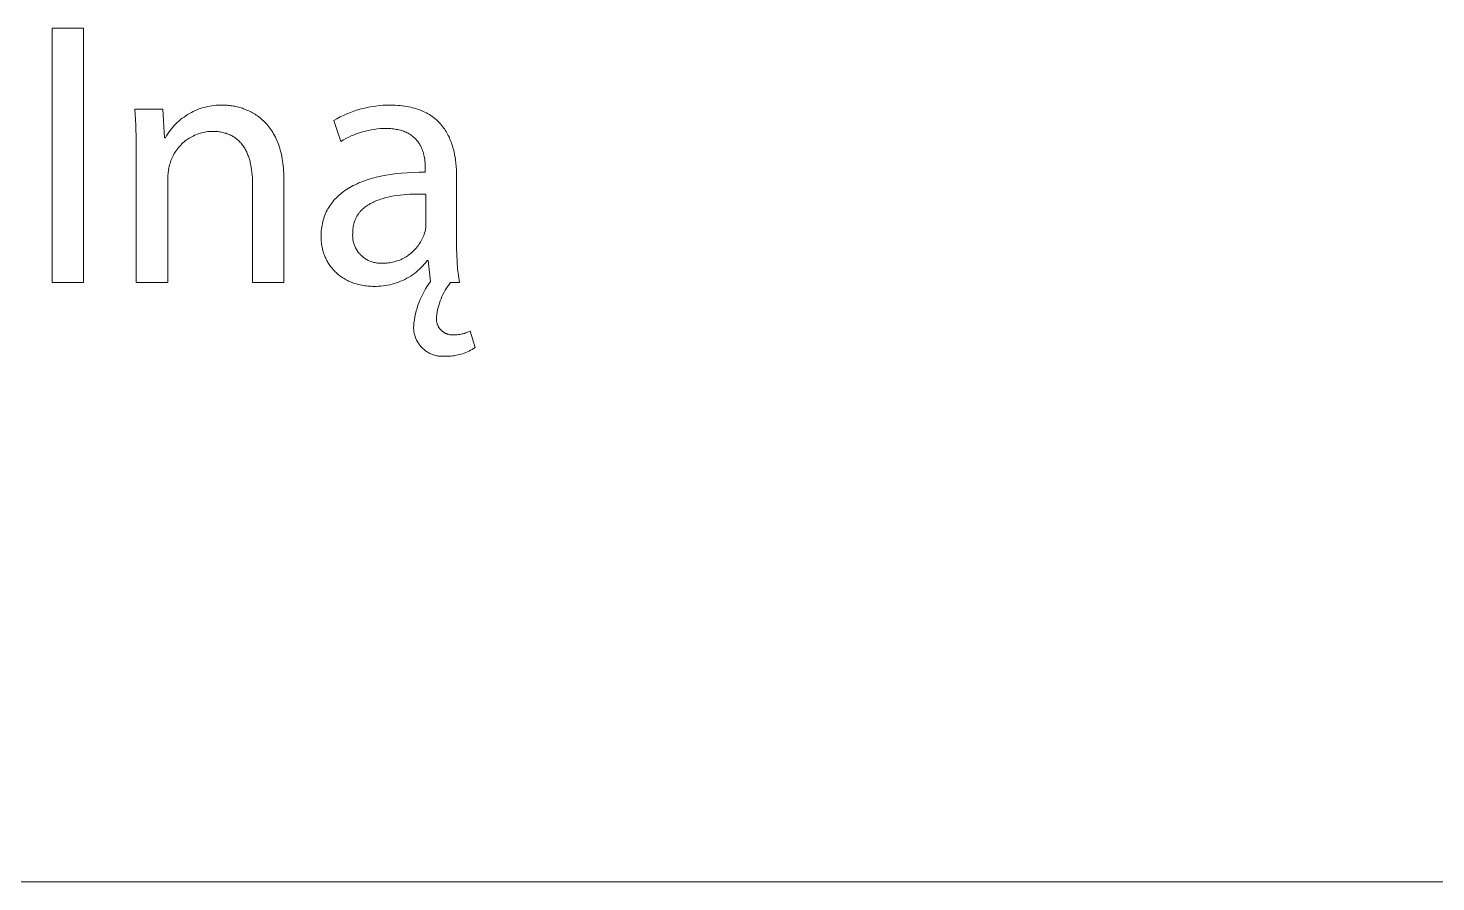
# Model space of a CAD drawing. Header units: millimetres. Extents: x 1102 to 5170, y 19 to 2862.
# Drawn here: x 4831.4 to 4991.4, y 19.5 to 116.6 of the extents above; entities that cross this region are included whole.
import ezdxf

# ---------------------------------------------------------------- set-up
doc = ezdxf.new("R2010")
doc.units = ezdxf.units.MM
doc.header["$MEASUREMENT"] = 0
doc.layers.add('Domyślny', color=7, linetype='Continuous', true_color=0x000000)

msp = doc.modelspace()

# ---------------------------------------------------------------- linework, layer by layer
at = {"layer": 'Domyślny', "color": 18, "lineweight": 15, "true_color": 0x000000}
for p, q in [((4834.1, 116.58), (4837.67, 116.58)), ((4834.1, 87.65), (4834.1, 116.58)), ((4837.67, 116.58), (4837.67, 87.65)), ((4843.61, 105.59), (4843.51, 107.37)), ((4843.51, 107.37), (4846.69, 107.37)), ((4846.69, 107.37), (4846.9, 104.11)), ((4850.38, 107.2), (4850.61, 107.3)), ((4850.61, 107.3), (4850.84, 107.39)), ((4850.84, 107.39), (4851.07, 107.47)), ((4851.07, 107.47), (4851.3, 107.54)), ((4851.3, 107.54), (4851.54, 107.6)), ((4851.54, 107.6), (4851.78, 107.66)), ((4851.78, 107.66), (4852.02, 107.71)), ((4852.02, 107.71), (4852.27, 107.75)), ((4852.27, 107.75), (4852.51, 107.78)), ((4852.51, 107.78), (4852.76, 107.8)), ((4852.76, 107.8), (4853, 107.82)), ((4853, 107.82), (4853.25, 107.82)), ((4853.25, 107.82), (4853.5, 107.82)), ((4853.5, 107.82), (4853.62, 107.82)), ((4853.62, 107.82), (4853.76, 107.81)), ((4853.76, 107.81), (4853.89, 107.81)), ((4853.89, 107.81), (4854.02, 107.8)), ((4854.02, 107.8), (4854.16, 107.79)), ((4854.16, 107.79), (4854.3, 107.77)), ((4854.3, 107.77), (4854.44, 107.76)), ((4854.44, 107.76), (4854.58, 107.74)), ((4854.58, 107.74), (4854.72, 107.71)), ((4854.72, 107.71), (4854.87, 107.69)), ((4854.87, 107.69), (4855.01, 107.66)), ((4855.01, 107.66), (4855.15, 107.62)), ((4855.15, 107.62), (4855.3, 107.59)), ((4855.3, 107.59), (4855.44, 107.55)), ((4855.44, 107.55), (4855.59, 107.5)), ((4855.59, 107.5), (4855.74, 107.46)), ((4855.74, 107.46), (4855.88, 107.41)), ((4855.88, 107.41), (4856.03, 107.35)), ((4856.03, 107.35), (4856.18, 107.3)), ((4856.18, 107.3), (4856.32, 107.23)), ((4856.32, 107.23), (4856.47, 107.17)), ((4868.42, 107.14), (4868.82, 107.27)), ((4868.82, 107.27), (4869.23, 107.39)), ((4869.23, 107.39), (4869.64, 107.49)), ((4869.64, 107.49), (4870.06, 107.58)), ((4870.06, 107.58), (4870.48, 107.66)), ((4870.48, 107.66), (4870.9, 107.72)), ((4870.9, 107.72), (4871.32, 107.77)), ((4871.32, 107.77), (4871.74, 107.8)), ((4871.74, 107.8), (4872.17, 107.81)), ((4872.17, 107.81), (4872.59, 107.82)), ((4872.59, 107.82), (4872.87, 107.81)), ((4872.87, 107.81), (4873.14, 107.8)), ((4873.14, 107.8), (4873.41, 107.79)), ((4873.41, 107.79), (4873.67, 107.77)), ((4873.67, 107.77), (4873.92, 107.74)), ((4873.92, 107.74), (4874.17, 107.71)), ((4874.17, 107.71), (4874.41, 107.67)), ((4874.41, 107.67), (4874.64, 107.63)), ((4874.64, 107.63), (4874.87, 107.58)), ((4874.87, 107.58), (4875.09, 107.53)), ((4875.09, 107.53), (4875.31, 107.47)), ((4875.31, 107.47), (4875.52, 107.41)), ((4875.52, 107.41), (4875.72, 107.34)), ((4875.72, 107.34), (4875.92, 107.27)), ((4875.92, 107.27), (4876.12, 107.19)), ((4847.99, 105.5), (4848.16, 105.68)), ((4848.16, 105.68), (4848.34, 105.85)), ((4848.34, 105.85), (4848.52, 106.01)), ((4848.52, 106.01), (4848.71, 106.17)), ((4848.71, 106.17), (4848.9, 106.33)), ((4848.9, 106.33), (4849.1, 106.47)), ((4849.1, 106.47), (4849.3, 106.61)), ((4849.3, 106.61), (4849.51, 106.75)), ((4849.51, 106.75), (4849.72, 106.87)), ((4849.72, 106.87), (4849.94, 106.99)), ((4849.94, 106.99), (4850.16, 107.1)), ((4850.16, 107.1), (4850.38, 107.2)), ((4856.47, 107.17), (4856.61, 107.1)), ((4856.61, 107.1), (4856.76, 107.02)), ((4856.76, 107.02), (4856.9, 106.94)), ((4856.9, 106.94), (4857.04, 106.86)), ((4857.04, 106.86), (4857.18, 106.78)), ((4857.18, 106.78), (4857.32, 106.68)), ((4857.32, 106.68), (4857.46, 106.59)), ((4857.46, 106.59), (4857.6, 106.49)), ((4857.6, 106.49), (4857.74, 106.38)), ((4857.74, 106.38), (4857.87, 106.27)), ((4857.87, 106.27), (4858, 106.16)), ((4858, 106.16), (4858.13, 106.04)), ((4858.13, 106.04), (4858.26, 105.91)), ((4858.26, 105.91), (4858.39, 105.78)), ((4858.39, 105.78), (4858.51, 105.65)), ((4858.51, 105.65), (4858.63, 105.51)), ((4866.12, 106.07), (4866.48, 106.28)), ((4866.93, 103.7), (4866.12, 106.07)), ((4866.48, 106.28), (4866.86, 106.48)), ((4866.86, 106.48), (4867.24, 106.66)), ((4867.24, 106.66), (4867.63, 106.84)), ((4867.63, 106.84), (4868.02, 107)), ((4868.02, 107), (4868.42, 107.14)), ((4876.12, 107.19), (4876.3, 107.11)), ((4876.3, 107.11), (4876.49, 107.02)), ((4876.49, 107.02), (4876.66, 106.93)), ((4876.66, 106.93), (4876.83, 106.84)), ((4876.83, 106.84), (4877, 106.74)), ((4877, 106.74), (4877.16, 106.64)), ((4877.16, 106.64), (4877.31, 106.53)), ((4877.31, 106.53), (4877.47, 106.42)), ((4877.47, 106.42), (4877.61, 106.3)), ((4877.61, 106.3), (4877.75, 106.19)), ((4877.75, 106.19), (4877.89, 106.06)), ((4877.89, 106.06), (4878.02, 105.94)), ((4878.02, 105.94), (4878.14, 105.81)), ((4878.14, 105.81), (4878.26, 105.68)), ((4878.26, 105.68), (4878.38, 105.54)), ((4843.67, 103.81), (4843.61, 105.59)), ((4846.9, 104.11), (4846.98, 104.11)), ((4846.98, 104.11), (4847.1, 104.32)), ((4847.1, 104.32), (4847.23, 104.53)), ((4847.23, 104.53), (4847.37, 104.73)), ((4847.37, 104.73), (4847.52, 104.93)), ((4847.52, 104.93), (4847.67, 105.13)), ((4847.67, 105.13), (4847.83, 105.32)), ((4847.83, 105.32), (4847.99, 105.5)), ((4849.68, 104.05), (4849.53, 103.96)), ((4849.83, 104.15), (4849.68, 104.05)), ((4849.98, 104.23), (4849.83, 104.15)), ((4850.13, 104.31), (4849.98, 104.23)), ((4850.29, 104.39), (4850.13, 104.31)), ((4850.45, 104.46), (4850.29, 104.39)), ((4850.62, 104.52), (4850.45, 104.46)), ((4850.78, 104.58), (4850.62, 104.52)), ((4850.95, 104.63), (4850.78, 104.58)), ((4851.12, 104.68), (4850.95, 104.63)), ((4851.29, 104.72), (4851.12, 104.68)), ((4851.46, 104.75), (4851.29, 104.72)), ((4851.63, 104.78), (4851.46, 104.75)), ((4851.81, 104.81), (4851.63, 104.78)), ((4851.98, 104.82), (4851.81, 104.81)), ((4852.15, 104.83), (4851.98, 104.82)), ((4852.33, 104.84), (4852.15, 104.83)), ((4852.49, 104.84), (4852.33, 104.84)), ((4852.64, 104.83), (4852.49, 104.84)), ((4852.79, 104.82), (4852.64, 104.83)), ((4852.93, 104.81), (4852.79, 104.82)), ((4853.08, 104.79), (4852.93, 104.81)), ((4853.22, 104.77), (4853.08, 104.79)), ((4853.36, 104.75), (4853.22, 104.77)), ((4853.49, 104.72), (4853.36, 104.75)), ((4853.62, 104.69), (4853.49, 104.72)), ((4853.75, 104.65), (4853.62, 104.69)), ((4853.88, 104.62), (4853.75, 104.65)), ((4854, 104.57), (4853.88, 104.62)), ((4854.12, 104.53), (4854, 104.57)), ((4854.23, 104.48), (4854.12, 104.53)), ((4854.35, 104.43), (4854.23, 104.48)), ((4854.46, 104.38), (4854.35, 104.43)), ((4854.57, 104.32), (4854.46, 104.38)), ((4854.67, 104.26), (4854.57, 104.32)), ((4854.77, 104.2), (4854.67, 104.26)), ((4854.87, 104.13), (4854.77, 104.2)), ((4854.97, 104.06), (4854.87, 104.13)), ((4855.07, 103.99), (4854.97, 104.06)), ((4858.63, 105.51), (4858.75, 105.36)), ((4858.75, 105.36), (4858.86, 105.21)), ((4858.86, 105.21), (4858.98, 105.05)), ((4858.98, 105.05), (4859.09, 104.89)), ((4859.09, 104.89), (4859.19, 104.72)), ((4859.19, 104.72), (4859.29, 104.55)), ((4859.29, 104.55), (4859.39, 104.37)), ((4859.39, 104.37), (4859.49, 104.18)), ((4859.49, 104.18), (4859.58, 103.99)), ((4867.51, 104.03), (4867.22, 103.87)), ((4867.82, 104.19), (4867.51, 104.03)), ((4868.12, 104.33), (4867.82, 104.19)), ((4868.43, 104.46), (4868.12, 104.33)), ((4868.75, 104.58), (4868.43, 104.46)), ((4869.07, 104.69), (4868.75, 104.58)), ((4869.39, 104.79), (4869.07, 104.69)), ((4869.72, 104.88), (4869.39, 104.79)), ((4870.05, 104.95), (4869.72, 104.88)), ((4870.38, 105.02), (4870.05, 104.95)), ((4870.71, 105.07), (4870.38, 105.02)), ((4871.05, 105.12), (4870.71, 105.07)), ((4871.39, 105.15), (4871.05, 105.12)), ((4871.72, 105.17), (4871.39, 105.15)), ((4872.06, 105.17), (4871.72, 105.17)), ((4872.25, 105.17), (4872.06, 105.17)), ((4872.43, 105.16), (4872.25, 105.17)), ((4872.6, 105.15), (4872.43, 105.16)), ((4872.78, 105.14), (4872.6, 105.15)), ((4872.94, 105.12), (4872.78, 105.14)), ((4873.1, 105.1), (4872.94, 105.12)), ((4873.26, 105.07), (4873.1, 105.1)), ((4873.41, 105.04), (4873.26, 105.07)), ((4873.56, 105.01), (4873.41, 105.04)), ((4873.7, 104.97), (4873.56, 105.01)), ((4873.84, 104.93), (4873.7, 104.97)), ((4873.97, 104.89), (4873.84, 104.93)), ((4874.1, 104.85), (4873.97, 104.89)), ((4874.22, 104.8), (4874.1, 104.85)), ((4874.34, 104.74), (4874.22, 104.8)), ((4874.46, 104.69), (4874.34, 104.74)), ((4874.57, 104.63), (4874.46, 104.69)), ((4874.68, 104.57), (4874.57, 104.63)), ((4874.78, 104.51), (4874.68, 104.57)), ((4874.88, 104.44), (4874.78, 104.51)), ((4874.98, 104.37), (4874.88, 104.44)), ((4875.07, 104.3), (4874.98, 104.37)), ((4875.16, 104.23), (4875.07, 104.3)), ((4875.24, 104.16), (4875.16, 104.23)), ((4875.33, 104.08), (4875.24, 104.16)), ((4875.4, 104), (4875.33, 104.08)), ((4878.38, 105.54), (4878.49, 105.4)), ((4878.49, 105.4), (4878.6, 105.26)), ((4878.6, 105.26), (4878.7, 105.12)), ((4878.7, 105.12), (4878.8, 104.97)), ((4878.8, 104.97), (4878.89, 104.82)), ((4878.89, 104.82), (4878.98, 104.67)), ((4878.98, 104.67), (4879.07, 104.51)), ((4879.07, 104.51), (4879.15, 104.36)), ((4879.15, 104.36), (4879.23, 104.2)), ((4879.23, 104.2), (4879.3, 104.03)), ((4879.3, 104.03), (4879.37, 103.87)), ((4843.67, 102.02), (4843.67, 103.81)), ((4848.08, 102.46), (4847.99, 102.31)), ((4848.18, 102.6), (4848.08, 102.46)), ((4848.28, 102.75), (4848.18, 102.6)), ((4848.38, 102.89), (4848.28, 102.75)), ((4848.49, 103.02), (4848.38, 102.89)), ((4848.61, 103.15), (4848.49, 103.02)), ((4848.73, 103.28), (4848.61, 103.15)), ((4848.85, 103.41), (4848.73, 103.28)), ((4848.98, 103.53), (4848.85, 103.41)), ((4849.11, 103.64), (4848.98, 103.53)), ((4849.25, 103.75), (4849.11, 103.64)), ((4849.39, 103.86), (4849.25, 103.75)), ((4849.53, 103.96), (4849.39, 103.86)), ((4855.16, 103.91), (4855.07, 103.99)), ((4855.25, 103.84), (4855.16, 103.91)), ((4855.33, 103.75), (4855.25, 103.84)), ((4855.42, 103.67), (4855.33, 103.75)), ((4855.5, 103.59), (4855.42, 103.67)), ((4855.58, 103.5), (4855.5, 103.59)), ((4855.65, 103.41), (4855.58, 103.5)), ((4855.73, 103.31), (4855.65, 103.41)), ((4855.8, 103.22), (4855.73, 103.31)), ((4855.87, 103.12), (4855.8, 103.22)), ((4855.93, 103.02), (4855.87, 103.12)), ((4856, 102.92), (4855.93, 103.02)), ((4856.06, 102.81), (4856, 102.92)), ((4856.12, 102.71), (4856.06, 102.81)), ((4856.17, 102.6), (4856.12, 102.71)), ((4856.23, 102.48), (4856.17, 102.6)), ((4856.28, 102.37), (4856.23, 102.48)), ((4859.58, 103.99), (4859.67, 103.79)), ((4859.67, 103.79), (4859.75, 103.59)), ((4859.75, 103.59), (4859.84, 103.38)), ((4859.84, 103.38), (4859.91, 103.16)), ((4859.91, 103.16), (4859.98, 102.94)), ((4859.98, 102.94), (4860.05, 102.71)), ((4860.05, 102.71), (4860.11, 102.48)), ((4860.11, 102.48), (4860.17, 102.24)), ((4867.22, 103.87), (4866.93, 103.7)), ((4875.48, 103.92), (4875.4, 104)), ((4875.55, 103.84), (4875.48, 103.92)), ((4875.62, 103.76), (4875.55, 103.84)), ((4875.68, 103.67), (4875.62, 103.76)), ((4875.75, 103.59), (4875.68, 103.67)), ((4875.81, 103.5), (4875.75, 103.59)), ((4875.86, 103.41), (4875.81, 103.5)), ((4875.92, 103.32), (4875.86, 103.41)), ((4875.97, 103.23), (4875.92, 103.32)), ((4876.01, 103.14), (4875.97, 103.23)), ((4876.06, 103.05), (4876.01, 103.14)), ((4876.1, 102.95), (4876.06, 103.05)), ((4876.14, 102.86), (4876.1, 102.95)), ((4876.18, 102.77), (4876.14, 102.86)), ((4876.21, 102.67), (4876.18, 102.77)), ((4876.25, 102.58), (4876.21, 102.67)), ((4876.28, 102.48), (4876.25, 102.58)), ((4876.31, 102.39), (4876.28, 102.48)), ((4879.37, 103.87), (4879.44, 103.7)), ((4879.44, 103.7), (4879.5, 103.54)), ((4879.5, 103.54), (4879.56, 103.37)), ((4879.56, 103.37), (4879.61, 103.2)), ((4879.61, 103.2), (4879.67, 103.02)), ((4879.67, 103.02), (4879.71, 102.85)), ((4879.71, 102.85), (4879.76, 102.67)), ((4879.76, 102.67), (4879.8, 102.49)), ((4879.8, 102.49), (4879.84, 102.32)), ((4843.67, 87.65), (4843.67, 102.02)), ((4847.42, 100.85), (4847.38, 100.69)), ((4847.46, 101.02), (4847.42, 100.85)), ((4847.51, 101.18), (4847.46, 101.02)), ((4847.56, 101.35), (4847.51, 101.18)), ((4847.62, 101.51), (4847.56, 101.35)), ((4847.68, 101.68), (4847.62, 101.51)), ((4847.75, 101.84), (4847.68, 101.68)), ((4847.82, 102), (4847.75, 101.84)), ((4847.9, 102.15), (4847.82, 102)), ((4847.99, 102.31), (4847.9, 102.15)), ((4856.33, 102.26), (4856.28, 102.37)), ((4856.37, 102.14), (4856.33, 102.26)), ((4856.42, 102.02), (4856.37, 102.14)), ((4856.46, 101.9), (4856.42, 102.02)), ((4856.5, 101.78), (4856.46, 101.9)), ((4856.54, 101.65), (4856.5, 101.78)), ((4856.58, 101.52), (4856.54, 101.65)), ((4856.61, 101.4), (4856.58, 101.52)), ((4856.64, 101.27), (4856.61, 101.4)), ((4856.7, 101), (4856.64, 101.27)), ((4856.75, 100.73), (4856.7, 101)), ((4860.17, 102.24), (4860.22, 101.99)), ((4860.22, 101.99), (4860.27, 101.73)), ((4860.27, 101.73), (4860.31, 101.47)), ((4860.31, 101.47), (4860.35, 101.2)), ((4860.35, 101.2), (4860.38, 100.92)), ((4860.38, 100.92), (4860.41, 100.64)), ((4876.33, 102.29), (4876.31, 102.39)), ((4876.36, 102.2), (4876.33, 102.29)), ((4876.38, 102.1), (4876.36, 102.2)), ((4876.4, 102.01), (4876.38, 102.1)), ((4876.44, 101.82), (4876.4, 102.01)), ((4876.46, 101.63), (4876.44, 101.82)), ((4876.49, 101.45), (4876.46, 101.63)), ((4876.51, 101.27), (4876.49, 101.45)), ((4876.52, 101.1), (4876.51, 101.27)), ((4876.53, 100.93), (4876.52, 101.1)), ((4876.53, 100.76), (4876.53, 100.93)), ((4879.84, 102.32), (4879.87, 102.14)), ((4879.87, 102.14), (4879.91, 101.96)), ((4879.91, 101.96), (4879.96, 101.59)), ((4879.96, 101.59), (4880.01, 101.22)), ((4880.01, 101.22), (4880.04, 100.85)), ((4880.04, 100.85), (4880.06, 100.48)), ((4847.29, 100.01), (4847.28, 99.84)), ((4847.28, 99.84), (4847.28, 99.67)), ((4847.28, 99.67), (4847.28, 99.5)), ((4847.28, 99.5), (4847.28, 87.65)), ((4847.3, 100.18), (4847.29, 100.01)), ((4847.32, 100.35), (4847.3, 100.18)), ((4847.35, 100.52), (4847.32, 100.35)), ((4847.38, 100.69), (4847.35, 100.52)), ((4856.79, 100.46), (4856.75, 100.73)), ((4856.82, 100.18), (4856.79, 100.46)), ((4856.85, 99.89), (4856.82, 100.18)), ((4856.87, 99.6), (4856.85, 99.89)), ((4856.88, 99.31), (4856.87, 99.6)), ((4856.88, 99.01), (4856.88, 99.31)), ((4860.41, 100.64), (4860.43, 100.35)), ((4860.43, 100.35), (4860.45, 100.05)), ((4860.45, 100.05), (4860.46, 99.75)), ((4860.46, 99.75), (4860.46, 99.43)), ((4860.46, 99.43), (4860.46, 87.65)), ((4869.44, 99.15), (4869.68, 99.24)), ((4869.68, 99.24), (4869.92, 99.32)), ((4869.92, 99.32), (4870.16, 99.4)), ((4870.16, 99.4), (4870.42, 99.48)), ((4870.42, 99.48), (4870.67, 99.55)), ((4870.67, 99.55), (4870.93, 99.62)), ((4870.93, 99.62), (4871.47, 99.74)), ((4871.47, 99.74), (4872.04, 99.85)), ((4872.04, 99.85), (4872.62, 99.95)), ((4872.62, 99.95), (4873.22, 100.03)), ((4873.22, 100.03), (4873.84, 100.09)), ((4873.84, 100.09), (4874.48, 100.14)), ((4874.48, 100.14), (4875.15, 100.18)), ((4875.15, 100.18), (4875.83, 100.2)), ((4875.83, 100.2), (4876.53, 100.2)), ((4876.53, 100.61), (4876.53, 100.76)), ((4876.53, 100.2), (4876.53, 100.61)), ((4880.06, 100.48), (4880.08, 100.11)), ((4880.08, 100.11), (4880.08, 99.74)), ((4880.08, 99.74), (4880.08, 92.37)), ((4856.88, 87.65), (4856.88, 99.01)), ((4866.72, 97.57), (4866.88, 97.71)), ((4866.88, 97.71), (4867.05, 97.84)), ((4867.05, 97.84), (4867.21, 97.97)), ((4867.21, 97.97), (4867.39, 98.1)), ((4867.39, 98.1), (4867.57, 98.22)), ((4867.57, 98.22), (4867.76, 98.34)), ((4867.76, 98.34), (4867.95, 98.45)), ((4867.95, 98.45), (4868.14, 98.56)), ((4868.14, 98.56), (4868.35, 98.67)), ((4868.35, 98.67), (4868.56, 98.77)), ((4868.56, 98.77), (4868.77, 98.87)), ((4868.77, 98.87), (4868.99, 98.97)), ((4868.99, 98.97), (4869.21, 99.06)), ((4869.21, 99.06), (4869.44, 99.15)), ((4874.03, 97.63), (4873.67, 97.59)), ((4874.4, 97.66), (4874.03, 97.63)), ((4874.77, 97.68), (4874.4, 97.66)), ((4875.14, 97.7), (4874.77, 97.68)), ((4875.88, 97.71), (4875.14, 97.7)), ((4876.61, 97.71), (4875.88, 97.71)), ((4876.61, 94.3), (4876.61, 97.71)), ((4865.37, 95.86), (4865.46, 96.03)), ((4865.46, 96.03), (4865.56, 96.2)), ((4865.56, 96.2), (4865.67, 96.37)), ((4865.67, 96.37), (4865.78, 96.53)), ((4865.78, 96.53), (4865.9, 96.69)), ((4865.9, 96.69), (4866.02, 96.84)), ((4866.02, 96.84), (4866.15, 97)), ((4866.15, 97), (4866.29, 97.15)), ((4866.29, 97.15), (4866.43, 97.29)), ((4866.43, 97.29), (4866.57, 97.43)), ((4866.57, 97.43), (4866.72, 97.57)), ((4869.48, 96.06), (4869.43, 96.02)), ((4869.54, 96.11), (4869.48, 96.06)), ((4869.59, 96.16), (4869.54, 96.11)), ((4869.65, 96.21), (4869.59, 96.16)), ((4869.77, 96.3), (4869.65, 96.21)), ((4869.89, 96.38), (4869.77, 96.3)), ((4870.01, 96.46), (4869.89, 96.38)), ((4870.14, 96.54), (4870.01, 96.46)), ((4870.28, 96.62), (4870.14, 96.54)), ((4870.41, 96.69), (4870.28, 96.62)), ((4870.55, 96.76), (4870.41, 96.69)), ((4870.69, 96.83), (4870.55, 96.76)), ((4870.84, 96.9), (4870.69, 96.83)), ((4870.99, 96.96), (4870.84, 96.9)), ((4871.14, 97.02), (4870.99, 96.96)), ((4871.29, 97.07), (4871.14, 97.02)), ((4871.45, 97.12), (4871.29, 97.07)), ((4871.61, 97.18), (4871.45, 97.12)), ((4871.77, 97.22), (4871.61, 97.18)), ((4871.93, 97.27), (4871.77, 97.22)), ((4872.26, 97.35), (4871.93, 97.27)), ((4872.6, 97.42), (4872.26, 97.35)), ((4872.95, 97.49), (4872.6, 97.42)), ((4873.31, 97.54), (4872.95, 97.49)), ((4873.67, 97.59), (4873.31, 97.54)), ((4864.83, 94.36), (4864.88, 94.55)), ((4864.88, 94.55), (4864.93, 94.75)), ((4864.93, 94.75), (4864.99, 94.94)), ((4864.99, 94.94), (4865.05, 95.13)), ((4865.05, 95.13), (4865.12, 95.32)), ((4865.12, 95.32), (4865.2, 95.5)), ((4865.2, 95.5), (4865.28, 95.68)), ((4865.28, 95.68), (4865.37, 95.86)), ((4868.44, 94.42), (4868.41, 94.35)), ((4868.46, 94.5), (4868.44, 94.42)), ((4868.48, 94.57), (4868.46, 94.5)), ((4868.51, 94.64), (4868.48, 94.57)), ((4868.53, 94.71), (4868.51, 94.64)), ((4868.56, 94.78), (4868.53, 94.71)), ((4868.59, 94.85), (4868.56, 94.78)), ((4868.62, 94.92), (4868.59, 94.85)), ((4868.65, 94.98), (4868.62, 94.92)), ((4868.68, 95.05), (4868.65, 94.98)), ((4868.72, 95.11), (4868.68, 95.05)), ((4868.75, 95.18), (4868.72, 95.11)), ((4868.79, 95.24), (4868.75, 95.18)), ((4868.83, 95.3), (4868.79, 95.24)), ((4868.87, 95.36), (4868.83, 95.3)), ((4868.91, 95.42), (4868.87, 95.36)), ((4868.95, 95.48), (4868.91, 95.42)), ((4868.99, 95.54), (4868.95, 95.48)), ((4869.04, 95.59), (4868.99, 95.54)), ((4869.08, 95.65), (4869.04, 95.59)), ((4869.13, 95.71), (4869.08, 95.65)), ((4869.17, 95.76), (4869.13, 95.71)), ((4869.22, 95.81), (4869.17, 95.76)), ((4869.27, 95.86), (4869.22, 95.81)), ((4869.32, 95.92), (4869.27, 95.86)), ((4869.38, 95.97), (4869.32, 95.92)), ((4869.43, 96.02), (4869.38, 95.97)), ((4864.68, 93.09), (4864.69, 93.31)), ((4864.68, 92.87), (4864.68, 93.09)), ((4864.68, 92.74), (4864.68, 92.87)), ((4864.69, 93.31), (4864.71, 93.53)), ((4864.71, 93.53), (4864.73, 93.74)), ((4864.73, 93.74), (4864.76, 93.95)), ((4864.76, 93.95), (4864.79, 94.15)), ((4864.79, 94.15), (4864.83, 94.36)), ((4868.28, 93.17), (4868.27, 93.06)), ((4868.27, 93.06), (4868.27, 92.95)), ((4868.27, 92.95), (4868.28, 92.84)), ((4868.29, 93.46), (4868.28, 93.37)), ((4868.28, 93.37), (4868.28, 93.28)), ((4868.28, 93.28), (4868.28, 93.17)), ((4868.28, 92.84), (4868.28, 92.73)), ((4868.3, 93.63), (4868.29, 93.54)), ((4868.29, 93.54), (4868.29, 93.46)), ((4868.31, 93.8), (4868.3, 93.71)), ((4868.3, 93.71), (4868.3, 93.63)), ((4868.32, 93.88), (4868.31, 93.8)), ((4868.33, 93.96), (4868.32, 93.88)), ((4868.35, 94.04), (4868.33, 93.96)), ((4868.36, 94.12), (4868.35, 94.04)), ((4868.38, 94.2), (4868.36, 94.12)), ((4868.4, 94.27), (4868.38, 94.2)), ((4868.41, 94.35), (4868.4, 94.27)), ((4876.22, 92.69), (4876.29, 92.84)), ((4876.29, 92.84), (4876.35, 93)), ((4876.35, 93), (4876.41, 93.16)), ((4876.41, 93.16), (4876.45, 93.27)), ((4876.45, 93.27), (4876.48, 93.38)), ((4876.48, 93.38), (4876.51, 93.49)), ((4876.51, 93.49), (4876.54, 93.6)), ((4876.54, 93.6), (4876.56, 93.72)), ((4876.56, 93.72), (4876.58, 93.83)), ((4876.58, 93.83), (4876.59, 93.95)), ((4876.59, 93.95), (4876.6, 94.06)), ((4876.6, 94.06), (4876.61, 94.18)), ((4876.61, 94.18), (4876.61, 94.3)), ((4864.69, 92.61), (4864.68, 92.74)), ((4864.69, 92.47), (4864.69, 92.61)), ((4864.7, 92.34), (4864.69, 92.47)), ((4864.72, 92.21), (4864.7, 92.34)), ((4864.73, 92.07), (4864.72, 92.21)), ((4864.75, 91.94), (4864.73, 92.07)), ((4864.77, 91.81), (4864.75, 91.94)), ((4864.8, 91.68), (4864.77, 91.81)), ((4864.83, 91.55), (4864.8, 91.68)), ((4864.86, 91.42), (4864.83, 91.55)), ((4864.89, 91.29), (4864.86, 91.42)), ((4864.93, 91.16), (4864.89, 91.29)), ((4868.28, 92.73), (4868.3, 92.63)), ((4868.3, 92.63), (4868.31, 92.52)), ((4868.31, 92.52), (4868.33, 92.41)), ((4868.33, 92.41), (4868.35, 92.3)), ((4868.35, 92.3), (4868.38, 92.2)), ((4868.38, 92.2), (4868.41, 92.09)), ((4868.41, 92.09), (4868.44, 91.99)), ((4868.44, 91.99), (4868.48, 91.89)), ((4868.48, 91.89), (4868.52, 91.78)), ((4868.52, 91.78), (4868.56, 91.68)), ((4868.56, 91.68), (4868.61, 91.59)), ((4868.61, 91.59), (4868.66, 91.49)), ((4868.66, 91.49), (4868.72, 91.39)), ((4868.72, 91.39), (4868.77, 91.3)), ((4868.77, 91.3), (4868.83, 91.21)), ((4875.16, 91.2), (4875.28, 91.32)), ((4875.28, 91.32), (4875.39, 91.44)), ((4875.39, 91.44), (4875.5, 91.57)), ((4875.5, 91.57), (4875.61, 91.7)), ((4875.61, 91.7), (4875.71, 91.83)), ((4875.71, 91.83), (4875.81, 91.97)), ((4875.81, 91.97), (4875.9, 92.11)), ((4875.9, 92.11), (4875.99, 92.25)), ((4875.99, 92.25), (4876.07, 92.39)), ((4876.07, 92.39), (4876.15, 92.54)), ((4876.15, 92.54), (4876.22, 92.69)), ((4880.08, 92.37), (4880.08, 91.58)), ((4880.08, 91.58), (4880.1, 90.79)), ((4864.97, 91.03), (4864.93, 91.16)), ((4865.01, 90.91), (4864.97, 91.03)), ((4865.06, 90.78), (4865.01, 90.91)), ((4865.11, 90.66), (4865.06, 90.78)), ((4865.16, 90.54), (4865.11, 90.66)), ((4865.22, 90.41), (4865.16, 90.54)), ((4865.28, 90.29), (4865.22, 90.41)), ((4865.34, 90.17), (4865.28, 90.29)), ((4865.4, 90.06), (4865.34, 90.17)), ((4865.47, 89.94), (4865.4, 90.06)), ((4865.54, 89.83), (4865.47, 89.94)), ((4865.61, 89.71), (4865.54, 89.83)), ((4865.68, 89.6), (4865.61, 89.71)), ((4868.83, 91.21), (4868.9, 91.12)), ((4868.9, 91.12), (4868.96, 91.04)), ((4868.96, 91.04), (4869.03, 90.95)), ((4869.03, 90.95), (4869.11, 90.87)), ((4869.11, 90.87), (4869.18, 90.79)), ((4869.18, 90.79), (4869.26, 90.71)), ((4869.26, 90.71), (4869.34, 90.64)), ((4869.34, 90.64), (4869.42, 90.57)), ((4869.42, 90.57), (4869.51, 90.5)), ((4869.51, 90.5), (4869.6, 90.44)), ((4869.6, 90.44), (4869.69, 90.37)), ((4869.69, 90.37), (4869.78, 90.32)), ((4869.78, 90.32), (4869.87, 90.26)), ((4869.87, 90.26), (4869.97, 90.21)), ((4869.97, 90.21), (4870.07, 90.16)), ((4870.07, 90.16), (4870.16, 90.11)), ((4870.16, 90.11), (4870.27, 90.07)), ((4870.27, 90.07), (4870.37, 90.03)), ((4870.37, 90.03), (4870.47, 90)), ((4870.47, 90), (4870.58, 89.97)), ((4870.58, 89.97), (4870.68, 89.94)), ((4870.68, 89.94), (4870.79, 89.91)), ((4870.79, 89.91), (4870.89, 89.89)), ((4870.89, 89.89), (4871, 89.88)), ((4871, 89.88), (4871.11, 89.86)), ((4871.11, 89.86), (4871.22, 89.85)), ((4871.22, 89.85), (4871.33, 89.85)), ((4871.33, 89.85), (4871.44, 89.84)), ((4871.44, 89.84), (4871.55, 89.85)), ((4871.55, 89.85), (4871.66, 89.85)), ((4871.66, 89.85), (4871.82, 89.85)), ((4871.82, 89.85), (4871.99, 89.86)), ((4871.99, 89.86), (4872.16, 89.87)), ((4872.16, 89.87), (4872.32, 89.88)), ((4872.32, 89.88), (4872.49, 89.9)), ((4872.49, 89.9), (4872.66, 89.93)), ((4872.66, 89.93), (4872.82, 89.96)), ((4872.82, 89.96), (4872.98, 90)), ((4872.98, 90), (4873.14, 90.05)), ((4873.14, 90.05), (4873.3, 90.1)), ((4873.3, 90.1), (4873.46, 90.15)), ((4873.46, 90.15), (4873.62, 90.21)), ((4873.62, 90.21), (4873.77, 90.28)), ((4873.77, 90.28), (4873.92, 90.35)), ((4873.92, 90.35), (4874.07, 90.42)), ((4874.07, 90.42), (4874.22, 90.5)), ((4874.22, 90.5), (4874.36, 90.59)), ((4874.36, 90.59), (4874.5, 90.68)), ((4874.5, 90.68), (4874.64, 90.78)), ((4874.64, 90.78), (4874.78, 90.88)), ((4874.78, 90.88), (4874.91, 90.98)), ((4874.91, 90.98), (4875.03, 91.09)), ((4875.03, 91.09), (4875.16, 91.2)), ((4876.42, 89.74), (4876.25, 89.55)), ((4876.59, 89.93), (4876.42, 89.74)), ((4876.75, 90.14), (4876.59, 89.93)), ((4876.87, 90.14), (4876.75, 90.14)), ((4877.14, 87.78), (4876.87, 90.14)), ((4880.1, 90.79), (4880.14, 90.01)), ((4880.14, 90.01), (4880.21, 89.22)), ((4865.76, 89.49), (4865.68, 89.6)), ((4865.84, 89.38), (4865.76, 89.49)), ((4865.93, 89.28), (4865.84, 89.38)), ((4866.02, 89.17), (4865.93, 89.28)), ((4866.11, 89.07), (4866.02, 89.17)), ((4866.2, 88.97), (4866.11, 89.07)), ((4866.3, 88.87), (4866.2, 88.97)), ((4866.39, 88.78), (4866.3, 88.87)), ((4866.5, 88.68), (4866.39, 88.78)), ((4866.6, 88.59), (4866.5, 88.68)), ((4866.71, 88.5), (4866.6, 88.59)), ((4866.82, 88.41), (4866.71, 88.5)), ((4866.93, 88.33), (4866.82, 88.41)), ((4867.05, 88.25), (4866.93, 88.33)), ((4867.17, 88.17), (4867.05, 88.25)), ((4867.29, 88.09), (4867.17, 88.17)), ((4867.42, 88.02), (4867.29, 88.09)), ((4867.54, 87.95), (4867.42, 88.02)), ((4874.42, 88.13), (4874.19, 88.01)), ((4874.65, 88.26), (4874.42, 88.13)), ((4874.87, 88.39), (4874.65, 88.26)), ((4875.08, 88.54), (4874.87, 88.39)), ((4875.29, 88.69), (4875.08, 88.54)), ((4875.49, 88.84), (4875.29, 88.69)), ((4875.69, 89.01), (4875.49, 88.84)), ((4875.88, 89.18), (4875.69, 89.01)), ((4876.07, 89.36), (4875.88, 89.18)), ((4876.25, 89.55), (4876.07, 89.36)), ((4880.21, 89.22), (4880.29, 88.44)), ((4880.29, 88.44), (4880.41, 87.66)), ((4837.67, 87.65), (4834.1, 87.65)), ((4847.28, 87.65), (4843.67, 87.65)), ((4860.46, 87.65), (4856.88, 87.65)), ((4867.68, 87.88), (4867.54, 87.95)), ((4867.81, 87.81), (4867.68, 87.88)), ((4867.95, 87.75), (4867.81, 87.81)), ((4868.09, 87.69), (4867.95, 87.75)), ((4868.23, 87.64), (4868.09, 87.69)), ((4868.37, 87.58), (4868.23, 87.64)), ((4868.52, 87.53), (4868.37, 87.58)), ((4868.67, 87.49), (4868.52, 87.53)), ((4868.83, 87.45), (4868.67, 87.49)), ((4868.98, 87.41), (4868.83, 87.45)), ((4869.14, 87.37), (4868.98, 87.41)), ((4869.31, 87.34), (4869.14, 87.37)), ((4869.47, 87.31), (4869.31, 87.34)), ((4869.64, 87.28), (4869.47, 87.31)), ((4869.81, 87.26), (4869.64, 87.28)), ((4869.98, 87.24), (4869.81, 87.26)), ((4870.16, 87.23), (4869.98, 87.24)), ((4870.34, 87.22), (4870.16, 87.23)), ((4870.52, 87.21), (4870.34, 87.22)), ((4870.71, 87.21), (4870.52, 87.21)), ((4870.97, 87.21), (4870.71, 87.21)), ((4871.22, 87.22), (4870.97, 87.21)), ((4871.48, 87.24), (4871.22, 87.22)), ((4871.74, 87.26), (4871.48, 87.24)), ((4871.99, 87.3), (4871.74, 87.26)), ((4872.25, 87.34), (4871.99, 87.3)), ((4872.5, 87.39), (4872.25, 87.34)), ((4872.75, 87.46), (4872.5, 87.39)), ((4873, 87.53), (4872.75, 87.46)), ((4873.24, 87.61), (4873, 87.53)), ((4873.49, 87.69), (4873.24, 87.61)), ((4873.73, 87.79), (4873.49, 87.69)), ((4873.96, 87.89), (4873.73, 87.79)), ((4874.19, 88.01), (4873.96, 87.89)), ((4876.24, 86.33), (4876.4, 86.63)), ((4876.4, 86.63), (4876.57, 86.93)), ((4876.57, 86.93), (4876.75, 87.22)), ((4876.75, 87.22), (4876.94, 87.5)), ((4876.94, 87.5), (4877.14, 87.78)), ((4878.66, 86.54), (4878.54, 86.3)), ((4878.79, 86.77), (4878.66, 86.54)), ((4878.93, 87), (4878.79, 86.77)), ((4879.08, 87.23), (4878.93, 87)), ((4879.23, 87.44), (4879.08, 87.23)), ((4879.39, 87.66), (4879.23, 87.44)), ((4880.41, 87.66), (4879.39, 87.66)), ((4875.6, 84.75), (4875.7, 85.07)), ((4875.7, 85.07), (4875.82, 85.4)), ((4875.82, 85.4), (4875.95, 85.71)), ((4875.95, 85.71), (4876.09, 86.02)), ((4876.09, 86.02), (4876.24, 86.33)), ((4878.06, 85.05), (4877.99, 84.8)), ((4878.14, 85.31), (4878.06, 85.05)), ((4878.23, 85.56), (4878.14, 85.31)), ((4878.32, 85.81), (4878.23, 85.56)), ((4878.43, 86.06), (4878.32, 85.81)), ((4878.54, 86.3), (4878.43, 86.06)), ((4875.24, 83.08), (4875.29, 83.42)), ((4875.29, 83.42), (4875.35, 83.76)), ((4875.35, 83.76), (4875.42, 84.09)), ((4875.42, 84.09), (4875.5, 84.42)), ((4875.5, 84.42), (4875.6, 84.75)), ((4877.8, 83.62), (4877.79, 83.55)), ((4877.79, 83.55), (4877.79, 83.49)), ((4877.79, 83.49), (4877.8, 83.43)), ((4877.81, 83.74), (4877.8, 83.68)), ((4877.8, 83.68), (4877.8, 83.62)), ((4877.8, 83.43), (4877.8, 83.36)), ((4877.8, 83.36), (4877.81, 83.3)), ((4877.84, 84.01), (4877.81, 83.74)), ((4877.81, 83.3), (4877.81, 83.24)), ((4877.81, 83.24), (4877.83, 83.18)), ((4877.88, 84.27), (4877.84, 84.01)), ((4877.93, 84.53), (4877.88, 84.27)), ((4877.99, 84.8), (4877.93, 84.53)), ((4875.2, 82.63), (4875.21, 82.74)), ((4875.2, 82.51), (4875.2, 82.63)), ((4875.2, 82.4), (4875.2, 82.51)), ((4875.21, 82.29), (4875.2, 82.4)), ((4875.21, 82.74), (4875.24, 83.08)), ((4875.22, 82.17), (4875.21, 82.29)), ((4875.24, 82.06), (4875.22, 82.17)), ((4875.26, 81.95), (4875.24, 82.06)), ((4875.28, 81.84), (4875.26, 81.95)), ((4875.31, 81.73), (4875.28, 81.84)), ((4875.34, 81.62), (4875.31, 81.73)), ((4875.37, 81.51), (4875.34, 81.62)), ((4877.83, 83.18), (4877.84, 83.11)), ((4877.84, 83.11), (4877.85, 83.05)), ((4877.85, 83.05), (4877.87, 82.99)), ((4877.87, 82.99), (4877.89, 82.93)), ((4877.89, 82.93), (4877.91, 82.87)), ((4877.91, 82.87), (4877.94, 82.81)), ((4877.94, 82.81), (4877.96, 82.75)), ((4877.96, 82.75), (4877.99, 82.7)), ((4877.99, 82.7), (4878.02, 82.64)), ((4878.02, 82.64), (4878.05, 82.59)), ((4878.05, 82.59), (4878.08, 82.53)), ((4878.08, 82.53), (4878.12, 82.48)), ((4878.12, 82.48), (4878.15, 82.43)), ((4878.15, 82.43), (4878.19, 82.38)), ((4878.19, 82.38), (4878.23, 82.33)), ((4878.23, 82.33), (4878.28, 82.28)), ((4878.28, 82.28), (4878.32, 82.24)), ((4878.32, 82.24), (4878.37, 82.19)), ((4878.37, 82.19), (4878.41, 82.15)), ((4878.41, 82.15), (4878.46, 82.11)), ((4878.46, 82.11), (4878.51, 82.07)), ((4878.51, 82.07), (4878.56, 82.03)), ((4878.56, 82.03), (4878.61, 81.99)), ((4878.61, 81.99), (4878.67, 81.96)), ((4878.67, 81.96), (4878.72, 81.93)), ((4878.72, 81.93), (4878.78, 81.9)), ((4878.78, 81.9), (4878.83, 81.87)), ((4878.83, 81.87), (4878.89, 81.84)), ((4878.89, 81.84), (4878.95, 81.82)), ((4878.95, 81.82), (4879.01, 81.8)), ((4879.01, 81.8), (4879.07, 81.78)), ((4879.07, 81.78), (4879.13, 81.76)), ((4879.13, 81.76), (4879.19, 81.74)), ((4879.19, 81.74), (4879.25, 81.73)), ((4879.25, 81.73), (4879.31, 81.72)), ((4879.31, 81.72), (4879.38, 81.71)), ((4879.38, 81.71), (4879.44, 81.7)), ((4879.44, 81.7), (4879.5, 81.7)), ((4879.5, 81.7), (4879.57, 81.69)), ((4879.57, 81.69), (4879.63, 81.69)), ((4879.63, 81.69), (4879.69, 81.69)), ((4879.69, 81.69), (4879.76, 81.7)), ((4879.76, 81.7), (4879.9, 81.7)), ((4879.9, 81.7), (4880.03, 81.7)), ((4880.03, 81.7), (4880.17, 81.71)), ((4880.17, 81.71), (4880.31, 81.73)), ((4880.31, 81.73), (4880.45, 81.75)), ((4880.45, 81.75), (4880.58, 81.77)), ((4880.58, 81.77), (4880.72, 81.8)), ((4880.72, 81.8), (4880.85, 81.83)), ((4880.85, 81.83), (4880.98, 81.87)), ((4880.98, 81.87), (4881.12, 81.92)), ((4881.12, 81.92), (4881.25, 81.96)), ((4881.25, 81.96), (4881.38, 82.01)), ((4881.38, 82.01), (4881.5, 82.07)), ((4881.5, 82.07), (4881.63, 82.13)), ((4881.63, 82.13), (4882.2, 80.25)), ((4875.41, 81.4), (4875.37, 81.51)), ((4875.45, 81.3), (4875.41, 81.4)), ((4875.5, 81.19), (4875.45, 81.3)), ((4875.55, 81.09), (4875.5, 81.19)), ((4875.6, 80.99), (4875.55, 81.09)), ((4875.66, 80.89), (4875.6, 80.99)), ((4875.72, 80.79), (4875.66, 80.89)), ((4875.78, 80.7), (4875.72, 80.79)), ((4875.85, 80.6), (4875.78, 80.7)), ((4875.91, 80.51), (4875.85, 80.6)), ((4875.99, 80.43), (4875.91, 80.51)), ((4876.06, 80.34), (4875.99, 80.43)), ((4876.14, 80.26), (4876.06, 80.34)), ((4876.22, 80.18), (4876.14, 80.26)), ((4876.3, 80.1), (4876.22, 80.18)), ((4876.39, 80.03), (4876.3, 80.1)), ((4876.48, 79.96), (4876.39, 80.03)), ((4881.86, 80.04), (4881.68, 79.95)), ((4882.03, 80.14), (4881.86, 80.04)), ((4882.2, 80.25), (4882.03, 80.14)), ((4876.57, 79.89), (4876.48, 79.96)), ((4876.66, 79.82), (4876.57, 79.89)), ((4876.76, 79.76), (4876.66, 79.82)), ((4876.85, 79.7), (4876.76, 79.76)), ((4876.95, 79.65), (4876.85, 79.7)), ((4877.06, 79.59), (4876.95, 79.65)), ((4877.16, 79.55), (4877.06, 79.59)), ((4877.26, 79.5), (4877.16, 79.55)), ((4877.37, 79.46), (4877.26, 79.5)), ((4877.48, 79.42), (4877.37, 79.46)), ((4877.58, 79.39), (4877.48, 79.42)), ((4877.69, 79.36), (4877.58, 79.39)), ((4877.8, 79.33), (4877.69, 79.36)), ((4877.92, 79.31), (4877.8, 79.33)), ((4878.03, 79.29), (4877.92, 79.31)), ((4878.14, 79.28), (4878.03, 79.29)), ((4878.25, 79.27), (4878.14, 79.28)), ((4878.37, 79.26), (4878.25, 79.27)), ((4878.48, 79.26), (4878.37, 79.26)), ((4878.6, 79.26), (4878.48, 79.26)), ((4878.71, 79.26), (4878.6, 79.26)), ((4878.82, 79.27), (4878.71, 79.26)), ((4879.02, 79.27), (4878.82, 79.27)), ((4879.22, 79.28), (4879.02, 79.27)), ((4879.42, 79.29), (4879.22, 79.28)), ((4879.61, 79.31), (4879.42, 79.29)), ((4879.81, 79.33), (4879.61, 79.31)), ((4880, 79.37), (4879.81, 79.33)), ((4880.2, 79.41), (4880, 79.37)), ((4880.39, 79.45), (4880.2, 79.41)), ((4880.58, 79.5), (4880.39, 79.45)), ((4880.77, 79.56), (4880.58, 79.5)), ((4880.96, 79.63), (4880.77, 79.56)), ((4881.14, 79.7), (4880.96, 79.63)), ((4881.33, 79.77), (4881.14, 79.7)), ((4881.51, 79.86), (4881.33, 79.77)), ((4881.68, 79.95), (4881.51, 79.86)), ((5166.08, 19.5), (1101.82, 19.5)), ((5166.08, 19.5), (3632.56, 19.5))]:
    msp.add_line(p, q, dxfattribs=at)

doc.saveas('drawing.dxf')
